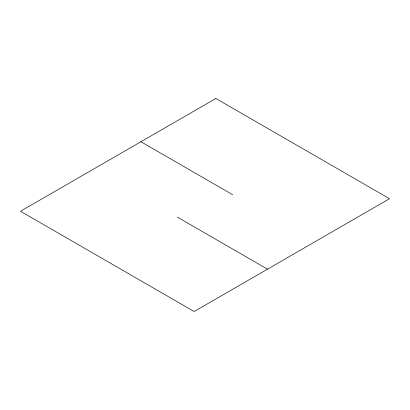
<?xml version="1.0" encoding="UTF-8"?>
<svg xmlns="http://www.w3.org/2000/svg" width="410" height="410" viewBox="0 0 410 410"><rect width="100%" height="100%" fill="white"/><g stroke="black" fill="none" stroke-linecap="round" stroke-linejoin="round"><path stroke-width="0.61" d="M140.922 141.742L232.66 194.709M177.289 217.08L267.505 269.165M215.855 98.482L20.5 211.268L194.145 311.518L389.5 198.732L215.855 98.482"/></g></svg>
